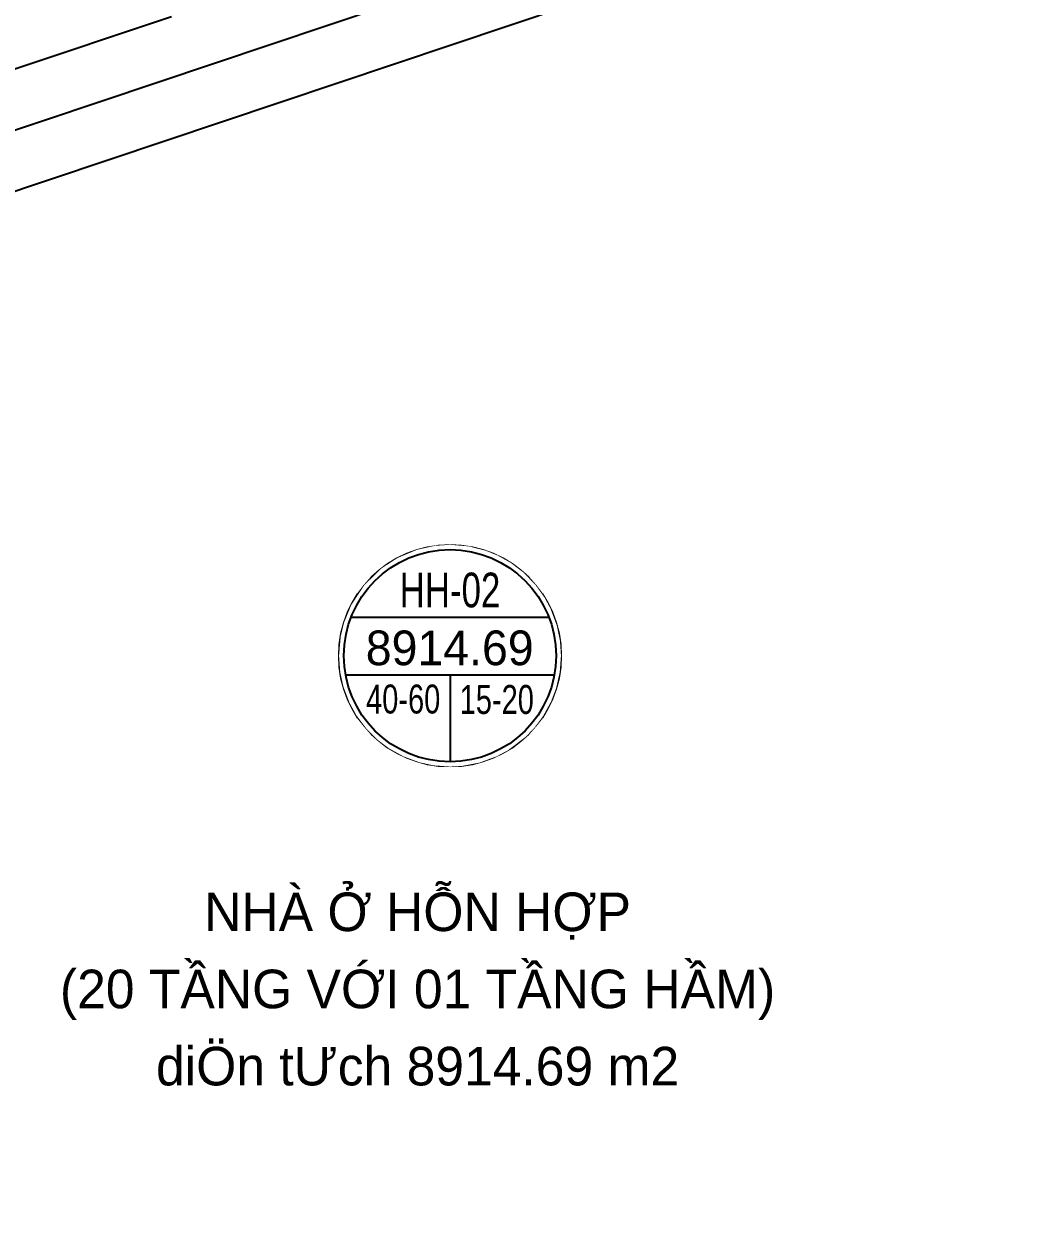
# Model space of a CAD drawing. Header units: metres. Extents: x 568006 to 1139366, y 2064802 to 4131555.
# Drawn here: x 568620 to 568671.7, y 2066069.6 to 2066131.4 of the extents above; entities that cross this region are included whole.
import ezdxf
from ezdxf.enums import TextEntityAlignment as Align
from ezdxf.xclip import XClip

# ---------------------------------------------------------------- set-up
doc = ezdxf.new("R2010")
doc.units = ezdxf.units.M
doc.header["$XCLIPFRAME"] = 0
doc.linetypes.add('ACAD_ISO10W100', pattern=[18.5, 12, -3, 0.5, -3])
doc.linetypes.add('DOT', pattern=[0.25, 0, -0.25])
for name, color, linetype in [('datoHonHop', 42, 'CONTINUOUS'), ('ghi_chu', 7, 'CONTINUOUS'), ('LogDg', 7, 'CONTINUOUS'), ('TimDg', 222, 'CONTINUOUS'), ('ViaHeS', 32, 'CONTINUOUS')]:
    doc.layers.add(name, color=color, linetype=linetype)
doc.layers.add('hung-demlonha', color=7, linetype='CONTINUOUS', lineweight=15)
doc.styles.add('avantH', font='', dxfattribs={"height": 10})
doc.styles.add('avh', font='')
doc.styles.add('QH1', font='arialbd.ttf', dxfattribs={"width": 0.8})
doc.styles.get('avantH').set_extended_font_data('.VnAvantH')
doc.styles.get('avh').set_extended_font_data('.VnAvantH')

# ---------------------------------------------------------------- blocks, each defined once
blk = doc.blocks.new('sl')
at = {"layer": 'ghi_chu', "color": 158}
blk.add_circle((0, 0), 5.75, dxfattribs=at)
at = {"color": 158, "linetype": 'DOT'}
blk.add_wipeout([(0, 5.75), (0.97, 5.668), (1.864, 5.439), (2.472, 5.191), (3.131, 4.823), (3.79, 4.324), (4.429, 3.666), (4.911, 2.991), (5.204, 2.446), (5.532, 1.568), (5.698, 0.768), (5.75, 0), (5.686, -0.853), (5.496, -1.69), (5.233, -2.383), (4.825, -3.127), (4.383, -3.722), (3.93, -4.198), (2.994, -4.909), (2.42, -5.216), (1.535, -5.541), (0.627, -5.716), (0, -5.75), (-0.858, -5.686), (-1.594, -5.525), (-2.409, -5.221), (-3.139, -4.817), (-3.718, -4.386), (-4.312, -3.804), (-4.852, -3.086), (-5.211, -2.43), (-5.524, -1.596), (-5.686, -0.854), (-5.75, 0), (-5.661, 1.007), (-5.488, 1.715), (-5.12, 2.617), (-4.439, 3.655), (-3.548, 4.525), (-2.721, 5.065), (-1.721, 5.487), (-0.805, 5.693)], dxfattribs=at).dxf.layer = 'ghi_chu'
at = {"layer": 'ghi_chu', "color": 32}
for points in [[(-5.123, 2), (5.123, 2)], [(-5.408, -1), (5.408, -1)], [(0, -1), (0, -5.5)]]:
    blk.add_lwpolyline(points, dxfattribs=at)
at = {"layer": 'ghi_chu'}
blk.add_circle((0, 0), 5.5, dxfattribs=at)
at = {"layer": 'ghi_chu', "style": 'avh'}
for tag, height, p in [('SOLO', 1.25, (0, 2.506)), ('DT', 1.5, (-0.015, -0.494))]:
    blk.add_attdef(tag, text='', height=height, dxfattribs=at).set_placement(p, align=Align.CENTER)
blk.add_attdef('MD', text='', height=1.25, dxfattribs=at).set_placement((-0.502, -2.997), align=Align.RIGHT)
blk.add_attdef('TC', (0.5, -3.02), '', height=1.25, dxfattribs=at)
blk = doc.blocks.new('tmbc_khub')
at = {"layer": 'datoHonHop', "linetype": 'ByBlock'}
blk.add_lwpolyline([(-27.131, 121.072, -0.121118), (-17.218, 143.314, 0.257306), (-14.206, 162.384), (-23.08, 186.918), (-29.521, 190.029), (-136.648, 154.077), (-141.057, 145.214), (-118.786, 78.851), (-69.381, 95.431, 0.007975), (-39.85, 105.869, 0.265194)], format="xyb", close=True, dxfattribs=at)
at = {"layer": 'ViaHeS'}
blk.add_lwpolyline([(-133.103, 121.513), (-188.814, 102.817), (-192.189, 96.416), (-183.164, 64.622), (-174.616, 60.115), (-69.381, 95.431, 0.007974), (-39.85, 105.869, 0.265195), (-27.131, 121.072, -0.121118), (-17.218, 143.314, 0.257306), (-14.206, 162.384), (-23.08, 186.918), (-29.521, 190.029), (-136.648, 154.077), (-141.057, 145.214), (-133.103, 121.513)], format="xyb", close=True, dxfattribs=at)
at = {"layer": 'ghi_chu', "style": 'avantH'}
for s, p in [('nhµ ë hçn hîp', (-75.93, 129.101)), ('(20 tÇng víi 01 tÇng hÇm)', (-75.93, 125.101)), ('diÖn tƯch 8914.69 m2', (-75.93, 121.101))]:
    blk.add_text(s, height=2, dxfattribs=at).set_placement(p, align=Align.CENTER)
at = {"layer": 'hung-demlonha', "color": 7, "ltscale": 5, "style": 'QH1', "width": 0.65}
for tag, p in [('BT04', (-109.598, 191.643)), ('BT06', (-305.798, 171.199)), ('BT05', (-282.572, 137.244))]:
    blk.add_attdef(tag, text='', height=3.96, rotation=0, dxfattribs=at).set_placement(p, align=Align.CENTER)
at = {"layer": 'ghi_chu'}
ref = blk.add_blockref('sl', (-74.25, 143.378), dxfattribs=at)
ref.add_attrib('DT', '8914.69', dxfattribs={"height": 1.8, "style": 'avh'}).set_placement((-74.265, 142.884), align=Align.CENTER)
ref.add_attrib('MD', '40-60', dxfattribs={"height": 1.5, "style": 'avh', "width": 0.75}).set_placement((-74.752, 140.381), align=Align.RIGHT)
ref.add_attrib('TC', '15-20', (-73.75, 140.358), dxfattribs={"height": 1.5, "style": 'avh', "width": 0.75})
ref.add_attrib('SOLO', 'hh-02', dxfattribs={"height": 1.8, "style": 'avh', "width": 0.75}).set_placement((-74.25, 145.884), align=Align.CENTER)
at = {"layer": 'LogDg'}
blk.add_lwpolyline([(-145.434, 120.539), (-192.834, 104.632, 0.400458), (-197.985, 94.863), (-189.6, 65.326, 0.428104), (-170.398, 55.202), (-67.473, 89.743, 0.008886), (-34.387, 101.505, 0.278117), (-21.58, 117.706, -0.147047), (-11.053, 141.379, 0.270704), (-7.407, 161.224), (-17.453, 189.001, 0.407417), (-27.521, 193.864), (-136.655, 157.24, 0.414214), (-144.213, 142.045), (-140.395, 130.669, -0.414214), (-145.434, 120.539)], format="xyb", dxfattribs=at)
at = {"layer": 'TimDg', "linetype": 'ACAD_ISO10W100', "ltscale": 0.75}
blk.add_lwpolyline([(507.546, 381.621), (291.324, 260.971), (120.566, 161.757, -0.050684), (-63.655, 78.367), (-512.602, -72.298), (-676.954, -124.133)], format="xyb", dxfattribs=at)
blk.add_lwpolyline([(-9.753, 202.992), (-360.991, 85.118)], dxfattribs=at)

msp = doc.modelspace()

# ---------------------------------------------------------------- block references
at = {"layer": 'ghi_chu'}
ref = msp.add_blockref('tmbc_khub', (568716.382, 2065955.242), dxfattribs=at)
XClip(ref).set_block_clipping_path([(-391.9901366149, 0), (0, 477.830198009)])

doc.saveas('drawing.dxf')
